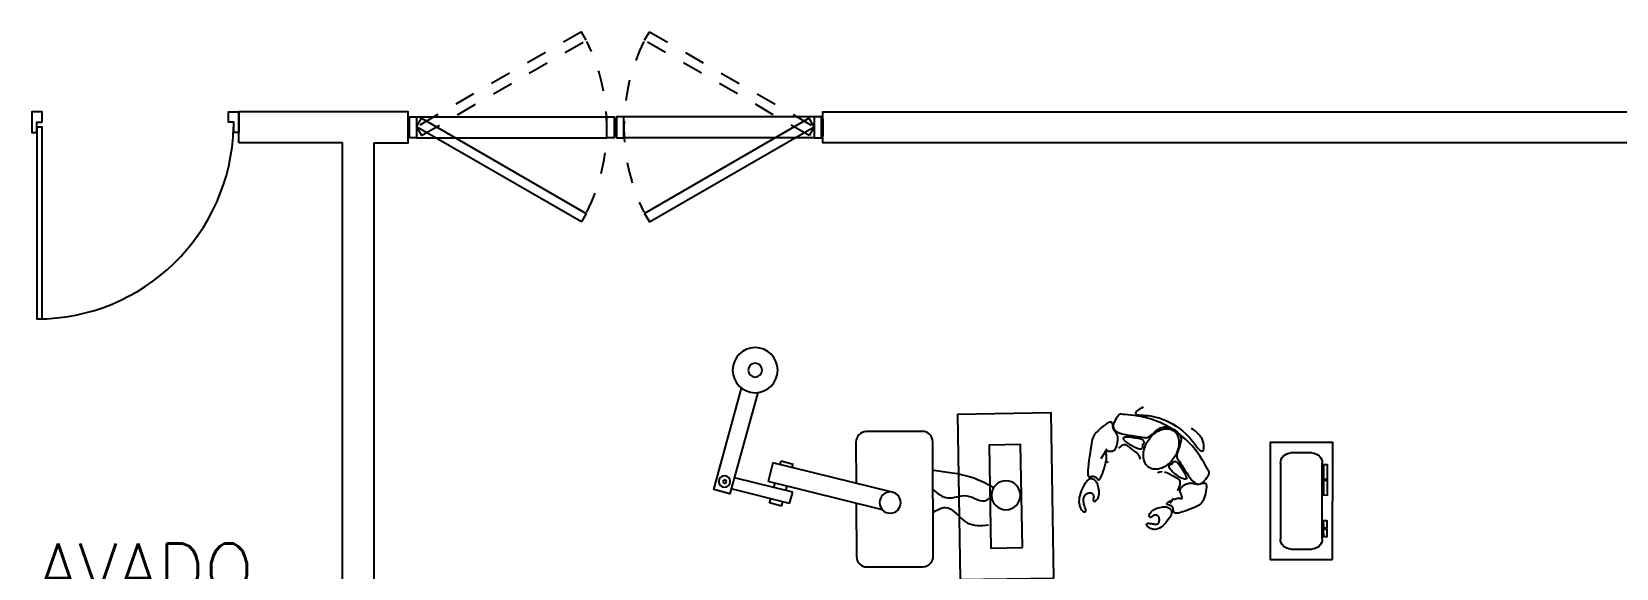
# Model space of a CAD drawing. Header units: metres. Extents: x -39 to 21688, y -24 to 9022.
# Drawn here: x 301.77 to 309.41, y 9.3 to 11.89 of the extents above; entities that cross this region are included whole.
import ezdxf

# ---------------------------------------------------------------- set-up
doc = ezdxf.new("R2010")
doc.units = ezdxf.units.M
doc.header["$MEASUREMENT"] = 0
doc.linetypes.add('HIDDEN2', pattern=[4.7625, 3.175, -1.5875])
doc.linetypes.add('HIDDEN4', pattern=[0.09375, 0.0625, -0.03125])
for name, color, linetype in [('AN-TEXTO', 3, 'Continuous'), ('AR-MOBILIRIO', 1, 'Continuous'), ('AR-MUROS', 6, 'Continuous'), ('AR-PUERTAS', 2, 'Continuous'), ('MOBILIARIO', 42, 'Continuous')]:
    doc.layers.add(name, color=color, linetype=linetype)
doc.styles.add('REGULAR-2.5', font='romans.shx', dxfattribs={"height": 2.5})

# ---------------------------------------------------------------- blocks, each defined once
blk = doc.blocks.new('A$C23125473')
at = {"layer": 'AR-MOBILIRIO'}
for p, q in [((2.8286, 0.5581), (2.8284, 0.9217)), ((2.8784, 0.9717), (2.9801, 0.9718)), ((3.0302, 0.9218), (3.0303, 0.5582)), ((2.1827, 0.8537), (2.1826, 0.8517)), ((2.1826, 0.8517), (2.1832, 0.8501)), ((2.1834, 0.8561), (2.1827, 0.8537)), ((2.1832, 0.8501), (2.1845, 0.8488)), ((2.1848, 0.8586), (2.1834, 0.8561)), ((2.1845, 0.8488), (2.1864, 0.848)), ((2.1868, 0.8613), (2.1848, 0.8586)), ((2.1864, 0.848), (2.1888, 0.8476)), ((2.1894, 0.8641), (2.1868, 0.8613)), ((2.1888, 0.8476), (2.1918, 0.8474)), ((2.1927, 0.8669), (2.1894, 0.8641)), ((2.1918, 0.8474), (2.1951, 0.8476)), ((2.1965, 0.8696), (2.1927, 0.8669)), ((2.1951, 0.8476), (2.1989, 0.8479)), ((2.2009, 0.8722), (2.1965, 0.8696)), ((2.1989, 0.8479), (2.2029, 0.8485)), ((2.2058, 0.8745), (2.2009, 0.8722)), ((2.2029, 0.8485), (2.2072, 0.8492)), ((2.2112, 0.8762), (2.2058, 0.8745)), ((2.2072, 0.8492), (2.2116, 0.8501)), ((2.2172, 0.8773), (2.2112, 0.8762)), ((2.2116, 0.8501), (2.2161, 0.8509)), ((2.2161, 0.8509), (2.2206, 0.8515)), ((2.2235, 0.8775), (2.2172, 0.8773)), ((2.2206, 0.8515), (2.2249, 0.8519)), ((2.2303, 0.8766), (2.2235, 0.8775)), ((2.2249, 0.8519), (2.229, 0.8519)), ((2.229, 0.8519), (2.2328, 0.8513)), ((2.2374, 0.8746), (2.2303, 0.8766)), ((2.2328, 0.8513), (2.2362, 0.8501)), ((2.2362, 0.8501), (2.2391, 0.8481)), ((2.2449, 0.8711), (2.2374, 0.8746)), ((2.2391, 0.8481), (2.2413, 0.8453)), ((2.2413, 0.8453), (2.243, 0.8417)), ((2.243, 0.8417), (2.244, 0.8376)), ((2.2527, 0.8661), (2.2449, 0.8711)), ((2.2605, 0.8598), (2.2527, 0.8661)), ((2.2683, 0.8526), (2.2605, 0.8598)), ((2.2757, 0.8447), (2.2683, 0.8526)), ((2.2827, 0.8364), (2.2757, 0.8447)), ((0.908, 0.7824), (0.3576, 0.6463)), ((0.4219, 0.7647), (0.364, 0.7486)), ((0.4219, 0.7647), (0.4277, 0.7435)), ((1.8586, 0.7587), (1.8606, 0.7658)), ((1.8606, 0.7658), (1.863, 0.7721)), ((1.863, 0.7721), (1.8659, 0.7776)), ((1.8659, 0.7776), (1.8689, 0.7822)), ((1.8689, 0.7822), (1.8722, 0.7858)), ((1.8722, 0.7858), (1.8754, 0.7886)), ((1.8754, 0.7886), (1.8786, 0.7905)), ((1.8786, 0.7905), (1.8815, 0.7917)), ((1.8815, 0.7917), (1.8843, 0.7922)), ((1.8848, 0.769), (1.8833, 0.7641)), ((1.8843, 0.7922), (1.8866, 0.7921)), ((1.8864, 0.7734), (1.8848, 0.769)), ((1.8878, 0.7774), (1.8864, 0.7734)), ((1.8866, 0.7921), (1.8884, 0.7914)), ((1.889, 0.7808), (1.8878, 0.7774)), ((1.8884, 0.7914), (1.8897, 0.7902)), ((1.8898, 0.7839), (1.889, 0.7808)), ((1.8897, 0.7902), (1.8903, 0.7885)), ((1.8903, 0.7864), (1.8898, 0.7839)), ((1.8903, 0.7885), (1.8903, 0.7864)), ((2.1959, 0.8146), (2.1958, 0.8119)), ((2.1958, 0.8119), (2.1961, 0.8087)), ((2.1966, 0.8166), (2.1959, 0.8146)), ((2.1961, 0.8087), (2.197, 0.805)), ((2.1976, 0.8179), (2.1966, 0.8166)), ((2.197, 0.805), (2.1986, 0.801)), ((2.199, 0.8187), (2.1976, 0.8179)), ((2.1986, 0.801), (2.201, 0.7968)), ((2.2006, 0.819), (2.199, 0.8187)), ((2.2023, 0.8188), (2.2006, 0.819)), ((2.201, 0.7968), (2.2041, 0.7926)), ((2.2041, 0.8184), (2.2023, 0.8188)), ((2.2059, 0.8176), (2.2041, 0.8184)), ((2.2041, 0.7926), (2.208, 0.7885)), ((2.2076, 0.8167), (2.2059, 0.8176)), ((2.2091, 0.8156), (2.2076, 0.8167)), ((2.208, 0.7885), (2.2129, 0.7846)), ((2.2106, 0.8145), (2.2091, 0.8156)), ((2.212, 0.8134), (2.2106, 0.8145)), ((2.2134, 0.8123), (2.212, 0.8134)), ((2.2129, 0.7846), (2.2187, 0.7811)), ((2.2149, 0.8112), (2.2134, 0.8123)), ((2.2165, 0.8102), (2.2149, 0.8112)), ((2.2184, 0.8094), (2.2165, 0.8102)), ((2.2205, 0.8087), (2.2184, 0.8094)), ((2.2187, 0.7811), (2.2252, 0.778)), ((2.223, 0.8083), (2.2205, 0.8087)), ((2.2257, 0.8082), (2.223, 0.8083)), ((2.2252, 0.778), (2.2323, 0.7752)), ((2.2285, 0.8084), (2.2257, 0.8082)), ((2.2314, 0.809), (2.2285, 0.8084)), ((2.2342, 0.8101), (2.2314, 0.809)), ((2.2323, 0.7752), (2.2396, 0.773)), ((2.2369, 0.8117), (2.2342, 0.8101)), ((2.2393, 0.8139), (2.2369, 0.8117)), ((2.2413, 0.8168), (2.2393, 0.8139)), ((2.2396, 0.773), (2.2471, 0.7711)), ((2.2429, 0.8203), (2.2413, 0.8168)), ((2.2439, 0.8244), (2.2429, 0.8203)), ((2.2445, 0.8288), (2.2439, 0.8244)), ((2.244, 0.8376), (2.2445, 0.8332)), ((2.2445, 0.8332), (2.2445, 0.8288)), ((2.2471, 0.7711), (2.2544, 0.7697)), ((2.2544, 0.7697), (2.2613, 0.7688)), ((2.2613, 0.7688), (2.2677, 0.7683)), ((2.2677, 0.7683), (2.2732, 0.7683)), ((2.2732, 0.7683), (2.2781, 0.7688)), ((2.2781, 0.7688), (2.2823, 0.7697)), ((2.2823, 0.7697), (2.286, 0.771)), ((2.2889, 0.8282), (2.2827, 0.8364)), ((2.286, 0.771), (2.2892, 0.7727)), ((2.2942, 0.8202), (2.2889, 0.8282)), ((2.2892, 0.7727), (2.2921, 0.7746)), ((2.2921, 0.7746), (2.2946, 0.7768)), ((2.2984, 0.8129), (2.2942, 0.8202)), ((2.2946, 0.7768), (2.2969, 0.7792)), ((2.2969, 0.7792), (2.2991, 0.7818)), ((2.3013, 0.8064), (2.2984, 0.8129)), ((2.2991, 0.7818), (2.301, 0.7847)), ((2.3024, 0.7647), (2.2996, 0.763)), ((2.301, 0.7847), (2.3025, 0.7879)), ((2.303, 0.8008), (2.3013, 0.8064)), ((2.3048, 0.7665), (2.3024, 0.7647)), ((2.3025, 0.7879), (2.3035, 0.7916)), ((2.3036, 0.7959), (2.303, 0.8008)), ((2.3035, 0.7916), (2.3036, 0.7959)), ((2.307, 0.7687), (2.3048, 0.7665)), ((2.3088, 0.7713), (2.307, 0.7687)), ((2.3102, 0.7741), (2.3088, 0.7713)), ((2.3111, 0.7774), (2.3102, 0.7741)), ((2.3115, 0.7811), (2.3111, 0.7774)), ((2.3118, 0.785), (2.3115, 0.7811)), ((2.3122, 0.7888), (2.3118, 0.785)), ((2.313, 0.7924), (2.3122, 0.7888)), ((2.3147, 0.7955), (2.313, 0.7924)), ((2.3175, 0.7978), (2.3147, 0.7955)), ((2.3218, 0.7992), (2.3175, 0.7978)), ((2.328, 0.7994), (2.3218, 0.7992)), ((2.3361, 0.7982), (2.328, 0.7994)), ((2.3459, 0.7959), (2.3361, 0.7982)), ((2.3569, 0.7926), (2.3459, 0.7959)), ((2.3687, 0.7886), (2.3569, 0.7926)), ((2.3808, 0.7842), (2.3687, 0.7886)), ((2.3927, 0.7796), (2.3808, 0.7842)), ((2.404, 0.775), (2.3927, 0.7796)), ((2.4142, 0.7707), (2.404, 0.775)), ((2.4229, 0.7669), (2.4142, 0.7707)), ((2.4303, 0.7633), (2.4229, 0.7669)), ((0.4606, 0.7516), (0.1793, 0.6821)), ((0.4757, 0.6978), (0.1941, 0.6281)), ((0.364, 0.7486), (0.3695, 0.7291)), ((0.9491, 0.6963), (0.38, 0.5556)), ((0.4427, 0.6896), (0.4485, 0.6688)), ((0.4606, 0.7516), (0.4757, 0.6978)), ((1.8566, 0.7422), (1.8572, 0.7508)), ((1.8568, 0.733), (1.8566, 0.7422)), ((1.858, 0.7231), (1.8568, 0.733)), ((1.8572, 0.7508), (1.8586, 0.7587)), ((1.8603, 0.7127), (1.858, 0.7231)), ((1.8635, 0.702), (1.8603, 0.7127)), ((1.8674, 0.6913), (1.8635, 0.702)), ((1.8719, 0.6809), (1.8674, 0.6913)), ((1.8787, 0.7413), (1.8784, 0.7354)), ((1.8784, 0.7354), (1.8787, 0.7296)), ((1.8794, 0.7473), (1.8787, 0.7413)), ((1.8787, 0.7296), (1.8797, 0.7242)), ((1.8804, 0.7532), (1.8794, 0.7473)), ((1.8797, 0.7242), (1.8814, 0.7192)), ((1.8818, 0.7588), (1.8804, 0.7532)), ((1.8814, 0.7192), (1.8839, 0.7147)), ((1.8833, 0.7641), (1.8818, 0.7588)), ((1.8839, 0.7147), (1.8871, 0.7108)), ((1.8871, 0.7108), (1.8909, 0.7075)), ((1.8909, 0.7075), (1.895, 0.7048)), ((1.895, 0.7048), (1.8993, 0.7027)), ((1.8993, 0.7027), (1.9036, 0.7013)), ((1.9036, 0.7013), (1.9078, 0.7006)), ((1.9078, 0.7006), (1.9117, 0.7006)), ((1.9117, 0.7006), (1.9151, 0.7013)), ((1.9151, 0.7013), (1.9181, 0.7026)), ((1.9181, 0.7026), (1.9206, 0.7043)), ((1.9206, 0.7043), (1.9228, 0.7065)), ((1.9228, 0.7065), (1.9245, 0.7088)), ((1.9245, 0.7088), (1.9258, 0.7114)), ((1.9252, 0.7333), (1.9253, 0.7352)), ((1.9254, 0.7314), (1.9252, 0.7333)), ((1.9253, 0.7352), (1.9256, 0.7371)), ((1.9257, 0.7296), (1.9254, 0.7314)), ((1.9256, 0.7371), (1.9261, 0.7387)), ((1.9261, 0.7278), (1.9257, 0.7296)), ((1.9258, 0.7114), (1.9268, 0.7139)), ((1.9261, 0.7387), (1.927, 0.74)), ((1.9266, 0.726), (1.9261, 0.7278)), ((1.9271, 0.7243), (1.9266, 0.726)), ((1.9268, 0.7139), (1.9274, 0.7163)), ((1.927, 0.74), (1.9283, 0.741)), ((1.9274, 0.7225), (1.9271, 0.7243)), ((1.9277, 0.7206), (1.9274, 0.7225)), ((1.9274, 0.7163), (1.9277, 0.7185)), ((1.9277, 0.7185), (1.9277, 0.7206)), ((1.9283, 0.741), (1.9299, 0.7414)), ((1.9299, 0.7414), (1.932, 0.7412)), ((1.932, 0.7412), (1.9345, 0.7403)), ((1.9345, 0.7403), (1.9373, 0.7386)), ((1.9373, 0.7386), (1.9403, 0.7363)), ((1.9403, 0.7363), (1.9434, 0.7332)), ((1.9434, 0.7332), (1.9462, 0.7294)), ((1.9462, 0.7294), (1.9488, 0.7248)), ((1.9488, 0.7248), (1.951, 0.7196)), ((1.951, 0.7196), (1.9526, 0.7136)), ((1.9533, 0.6921), (1.9524, 0.6844)), ((1.9526, 0.7136), (1.9535, 0.7068)), ((1.9537, 0.6996), (1.9533, 0.6921)), ((1.9535, 0.7068), (1.9537, 0.6996)), ((2.2804, 0.7556), (2.2797, 0.7542)), ((2.2797, 0.7542), (2.2802, 0.7525)), ((2.2802, 0.7525), (2.282, 0.7503)), ((2.282, 0.7568), (2.2804, 0.7556)), ((2.2843, 0.7578), (2.282, 0.7568)), ((2.282, 0.7503), (2.2853, 0.7476)), ((2.2871, 0.7586), (2.2843, 0.7578)), ((2.2853, 0.7476), (2.2898, 0.7446)), ((2.2903, 0.7595), (2.2871, 0.7586)), ((2.2898, 0.7446), (2.2954, 0.7414)), ((2.2935, 0.7605), (2.2903, 0.7595)), ((2.2966, 0.7617), (2.2935, 0.7605)), ((2.2954, 0.7414), (2.3016, 0.7381)), ((2.3, 0.747), (2.2962, 0.7528)), ((2.2996, 0.763), (2.2966, 0.7617)), ((2.3123, 0.7272), (2.3, 0.747)), ((2.3016, 0.7381), (2.3082, 0.735)), ((2.315, 0.7322), (2.3215, 0.7298)), ((2.3215, 0.7298), (2.3276, 0.7281)), ((2.3276, 0.7281), (2.333, 0.727)), ((2.3387, 0.6751), (2.3321, 0.6905)), ((2.333, 0.727), (2.3377, 0.7267)), ((2.3377, 0.7267), (2.3417, 0.7267)), ((2.3417, 0.7267), (2.3451, 0.7271)), ((2.3448, 0.693), (2.3447, 0.6899)), ((2.3447, 0.6899), (2.3449, 0.6869)), ((2.3454, 0.6961), (2.3448, 0.693)), ((2.3451, 0.7271), (2.3479, 0.7277)), ((2.3463, 0.6992), (2.3454, 0.6961)), ((2.3473, 0.7023), (2.3463, 0.6992)), ((2.3486, 0.7053), (2.3473, 0.7023)), ((2.3479, 0.7277), (2.3502, 0.7281)), ((2.3499, 0.7083), (2.3486, 0.7053)), ((2.3511, 0.7112), (2.3499, 0.7083)), ((2.3502, 0.7281), (2.352, 0.7285)), ((2.3523, 0.7141), (2.3511, 0.7112)), ((2.352, 0.7285), (2.3534, 0.7284)), ((2.3534, 0.7168), (2.3523, 0.7141)), ((2.3534, 0.7284), (2.3543, 0.7279)), ((2.3542, 0.7193), (2.3534, 0.7168)), ((2.3548, 0.7217), (2.3542, 0.7193)), ((2.3543, 0.7279), (2.3549, 0.7269)), ((2.3551, 0.7237), (2.3548, 0.7217)), ((2.3549, 0.7269), (2.3552, 0.7255)), ((2.3552, 0.7255), (2.3551, 0.7237)), ((2.4365, 0.7597), (2.4303, 0.7633)), ((2.4417, 0.7558), (2.4365, 0.7597)), ((2.4462, 0.7515), (2.4417, 0.7558)), ((2.4501, 0.7464), (2.4462, 0.7515)), ((2.4536, 0.7403), (2.4501, 0.7464)), ((2.4569, 0.7329), (2.4536, 0.7403)), ((2.4602, 0.7242), (2.4569, 0.7329)), ((2.4634, 0.7143), (2.4602, 0.7242)), ((2.4663, 0.7039), (2.4634, 0.7143)), ((2.4687, 0.6934), (2.4663, 0.7039)), ((2.4705, 0.6833), (2.4687, 0.6934)), ((0.38, 0.5556), (0.3576, 0.6463)), ((0.3844, 0.6752), (0.3902, 0.6543)), ((1.8768, 0.6709), (1.8719, 0.6809)), ((1.8819, 0.6617), (1.8768, 0.6709)), ((1.8871, 0.6536), (1.8819, 0.6617)), ((1.8921, 0.6468), (1.8871, 0.6536)), ((1.8969, 0.6416), (1.8921, 0.6468)), ((1.9013, 0.6377), (1.8969, 0.6416)), ((1.8988, 0.6047), (1.8994, 0.6134)), ((1.8994, 0.6134), (1.9008, 0.6191)), ((1.9008, 0.6191), (1.903, 0.6225)), ((1.9055, 0.6351), (1.9013, 0.6377)), ((1.903, 0.6225), (1.9057, 0.6239)), ((1.9095, 0.6336), (1.9055, 0.6351)), ((1.9057, 0.6239), (1.9089, 0.624)), ((1.9089, 0.624), (1.9123, 0.6231)), ((1.9133, 0.6329), (1.9095, 0.6336)), ((1.9123, 0.6231), (1.9159, 0.6219)), ((1.9169, 0.633), (1.9133, 0.6329)), ((1.9159, 0.6219), (1.9194, 0.6209)), ((1.9203, 0.6335), (1.9169, 0.633)), ((1.9194, 0.6209), (1.9228, 0.6204)), ((1.9235, 0.6345), (1.9203, 0.6335)), ((1.9228, 0.6204), (1.926, 0.6204)), ((1.9267, 0.6356), (1.9235, 0.6345)), ((1.926, 0.6204), (1.929, 0.6211)), ((1.9297, 0.6371), (1.9267, 0.6356)), ((1.929, 0.6211), (1.9319, 0.6221)), ((1.9326, 0.6389), (1.9297, 0.6371)), ((1.9319, 0.6221), (1.9346, 0.6237)), ((1.9354, 0.6412), (1.9326, 0.6389)), ((1.9346, 0.6237), (1.9372, 0.6255)), ((1.9381, 0.644), (1.9354, 0.6412)), ((1.9372, 0.6255), (1.9397, 0.6277)), ((1.9406, 0.6475), (1.9381, 0.644)), ((1.9397, 0.6277), (1.942, 0.6301)), ((1.943, 0.6518), (1.9406, 0.6475)), ((1.942, 0.6301), (1.9442, 0.6326)), ((1.9453, 0.6569), (1.943, 0.6518)), ((1.9442, 0.6326), (1.9464, 0.635)), ((1.9475, 0.6629), (1.9453, 0.6569)), ((1.9464, 0.635), (1.9486, 0.6369)), ((1.9494, 0.6696), (1.9475, 0.6629)), ((1.9486, 0.6369), (1.9509, 0.6379)), ((1.9511, 0.6768), (1.9494, 0.6696)), ((1.9509, 0.6379), (1.9533, 0.6378)), ((1.9524, 0.6844), (1.9511, 0.6768)), ((1.9533, 0.6378), (1.956, 0.6361)), ((1.956, 0.6361), (1.9589, 0.6326)), ((1.9589, 0.6326), (1.9623, 0.6269)), ((1.9623, 0.6269), (1.966, 0.6188)), ((1.966, 0.6188), (1.97, 0.6087)), ((2.2906, 0.6078), (2.3009, 0.6132)), ((2.3009, 0.6132), (2.3106, 0.6185)), ((2.3106, 0.6185), (2.3196, 0.6233)), ((2.3196, 0.6233), (2.3275, 0.6278)), ((2.3265, 0.614), (2.3214, 0.61)), ((2.3316, 0.6177), (2.3265, 0.614)), ((2.3275, 0.6278), (2.3342, 0.6325)), ((2.3368, 0.6212), (2.3316, 0.6177)), ((2.3342, 0.6325), (2.3393, 0.6379)), ((2.3419, 0.6244), (2.3368, 0.6212)), ((2.3425, 0.6625), (2.3387, 0.6751)), ((2.3393, 0.6379), (2.3425, 0.6443)), ((2.3469, 0.6273), (2.3419, 0.6244)), ((2.3437, 0.6524), (2.3425, 0.6625)), ((2.3425, 0.6443), (2.3437, 0.6524)), ((2.3449, 0.6869), (2.3457, 0.6839)), ((2.3457, 0.6839), (2.3468, 0.681)), ((2.3468, 0.681), (2.3485, 0.6781)), ((2.3518, 0.6298), (2.3469, 0.6273)), ((2.3485, 0.6781), (2.3506, 0.6752)), ((2.3506, 0.6752), (2.3532, 0.6724)), ((2.3564, 0.632), (2.3518, 0.6298)), ((2.3532, 0.6724), (2.3562, 0.6696)), ((2.3562, 0.6696), (2.3597, 0.6669)), ((2.3609, 0.6337), (2.3564, 0.632)), ((2.3597, 0.6669), (2.3636, 0.6642)), ((2.365, 0.6349), (2.3609, 0.6337)), ((2.3636, 0.6642), (2.3679, 0.6616)), ((2.3649, 0.6044), (2.3689, 0.6119)), ((2.3685, 0.6355), (2.365, 0.6349)), ((2.3679, 0.6616), (2.3725, 0.6593)), ((2.3715, 0.6353), (2.3685, 0.6355)), ((2.3689, 0.6119), (2.3722, 0.6187)), ((2.3737, 0.6342), (2.3715, 0.6353)), ((2.3722, 0.6187), (2.3743, 0.6244)), ((2.3725, 0.6593), (2.3773, 0.6572)), ((2.375, 0.6321), (2.3737, 0.6342)), ((2.3743, 0.6244), (2.3752, 0.6289)), ((2.3752, 0.6289), (2.375, 0.6321)), ((2.3764, 0.6045), (2.3856, 0.6181)), ((2.3773, 0.6572), (2.3823, 0.6554)), ((2.3823, 0.6554), (2.3873, 0.6541)), ((2.3856, 0.6181), (2.3951, 0.6309)), ((2.3873, 0.6541), (2.3923, 0.6533)), ((2.3923, 0.6533), (2.3972, 0.6531)), ((2.3951, 0.6309), (2.4047, 0.642)), ((2.3972, 0.6531), (2.402, 0.6534)), ((2.402, 0.6534), (2.4066, 0.6542)), ((2.4047, 0.642), (2.4142, 0.6508)), ((2.4066, 0.6542), (2.4112, 0.6554)), ((2.4112, 0.6554), (2.4158, 0.6566)), ((2.4142, 0.6508), (2.4236, 0.6565)), ((2.4158, 0.6566), (2.4204, 0.6577)), ((2.4204, 0.6577), (2.4251, 0.6585)), ((2.4236, 0.6565), (2.4325, 0.6586)), ((2.4251, 0.6585), (2.43, 0.6589)), ((2.43, 0.6589), (2.4352, 0.6586)), ((2.4325, 0.6586), (2.441, 0.6575)), ((2.4352, 0.6586), (2.4406, 0.6576)), ((2.4406, 0.6576), (2.4461, 0.6562)), ((2.441, 0.6575), (2.4489, 0.6539)), ((2.4461, 0.6562), (2.4516, 0.6547)), ((2.4489, 0.6539), (2.4562, 0.6484)), ((2.4516, 0.6547), (2.4567, 0.6535)), ((2.4562, 0.6484), (2.4628, 0.6416)), ((2.4567, 0.6535), (2.4614, 0.653)), ((2.4614, 0.653), (2.4654, 0.6537)), ((2.4628, 0.6416), (2.4687, 0.6344)), ((2.4654, 0.6537), (2.4686, 0.6559)), ((2.4686, 0.6559), (2.4707, 0.6599)), ((2.4687, 0.6344), (2.4738, 0.6272)), ((2.4716, 0.674), (2.4705, 0.6833)), ((2.4707, 0.6599), (2.4717, 0.6661)), ((2.4717, 0.6661), (2.4716, 0.674)), ((2.4738, 0.6272), (2.478, 0.6208)), ((2.478, 0.6208), (2.4812, 0.6157)), ((2.4812, 0.6157), (2.4835, 0.6116)), ((2.4835, 0.6116), (2.4848, 0.6079)), ((0.4152, 0.5643), (0.4199, 0.5473)), ((0.4777, 0.5633), (0.4199, 0.5473)), ((0.4735, 0.5787), (0.4777, 0.5633)), ((1.8992, 0.5928), (1.8988, 0.6047)), ((1.9004, 0.5782), (1.8992, 0.5928)), ((1.9022, 0.5616), (1.9004, 0.5782)), ((1.9046, 0.5439), (1.9022, 0.5616)), ((1.9072, 0.5257), (1.9046, 0.5439)), ((1.9915, 0.4903), (1.9615, 0.5364)), ((1.97, 0.6087), (1.974, 0.5972)), ((1.974, 0.5972), (1.978, 0.5848)), ((1.978, 0.5848), (1.9816, 0.5721)), ((1.9816, 0.5721), (1.9848, 0.5597)), ((1.9848, 0.5597), (1.9874, 0.548)), ((1.9874, 0.548), (1.9891, 0.5377)), ((1.9891, 0.5377), (1.9899, 0.5292)), ((1.9967, 0.5495), (1.993, 0.5554)), ((2.1539, 0.5388), (2.1503, 0.5281)), ((2.2351, 0.6033), (2.2463, 0.5989)), ((2.2463, 0.5989), (2.2575, 0.5979)), ((2.2688, 0.5995), (2.2798, 0.603)), ((2.2798, 0.603), (2.2906, 0.6078)), ((2.2915, 0.5762), (2.291, 0.5729)), ((2.291, 0.5729), (2.2915, 0.5701)), ((2.293, 0.5799), (2.2915, 0.5762)), ((2.2915, 0.5701), (2.293, 0.5677)), ((2.2954, 0.5839), (2.293, 0.5799)), ((2.293, 0.5677), (2.2952, 0.5657)), ((2.2952, 0.5657), (2.2977, 0.564)), ((2.2986, 0.5881), (2.2954, 0.5839)), ((2.2977, 0.564), (2.3005, 0.5626)), ((2.3024, 0.5925), (2.2986, 0.5881)), ((2.3005, 0.5626), (2.3033, 0.5613)), ((2.3067, 0.597), (2.3024, 0.5925)), ((2.3033, 0.5613), (2.3057, 0.5602)), ((2.3057, 0.5602), (2.3077, 0.5592)), ((2.3114, 0.6015), (2.3067, 0.597)), ((2.3077, 0.5592), (2.309, 0.5582)), ((2.309, 0.5582), (2.3096, 0.5573)), ((2.3094, 0.5538), (2.3093, 0.553)), ((2.3093, 0.553), (2.3096, 0.5522)), ((2.3096, 0.5546), (2.3094, 0.5538)), ((2.3096, 0.5573), (2.3099, 0.5563)), ((2.3098, 0.5554), (2.3096, 0.5546)), ((2.3096, 0.5522), (2.3103, 0.5515)), ((2.3099, 0.5563), (2.3098, 0.5554)), ((2.3103, 0.5515), (2.3114, 0.5509)), ((2.3163, 0.6058), (2.3114, 0.6015)), ((2.3114, 0.5509), (2.3128, 0.5504)), ((2.3128, 0.5504), (2.3144, 0.5499)), ((2.3144, 0.5499), (2.3162, 0.5495)), ((2.3162, 0.5495), (2.3181, 0.5493)), ((2.3214, 0.61), (2.3163, 0.6058)), ((2.3181, 0.5493), (2.32, 0.5492)), ((2.32, 0.5492), (2.3219, 0.5493)), ((2.3219, 0.5493), (2.3237, 0.5496)), ((2.3237, 0.5496), (2.3255, 0.5502)), ((2.3255, 0.5502), (2.3273, 0.5512)), ((2.3273, 0.5512), (2.3294, 0.5528)), ((2.3294, 0.5528), (2.3317, 0.5551)), ((2.3308, 0.5328), (2.3332, 0.5375)), ((2.3317, 0.5551), (2.3344, 0.5582)), ((2.3332, 0.5375), (2.3365, 0.5428)), ((2.3344, 0.5582), (2.3376, 0.5623)), ((2.3365, 0.5428), (2.3408, 0.5491)), ((2.3376, 0.5623), (2.3413, 0.5674)), ((2.3408, 0.5491), (2.3461, 0.5569)), ((2.3413, 0.5674), (2.3457, 0.5737)), ((2.3457, 0.5737), (2.3505, 0.5808)), ((2.3461, 0.5569), (2.3524, 0.5664)), ((2.3505, 0.5808), (2.3554, 0.5886)), ((2.3524, 0.5664), (2.3596, 0.5779)), ((2.3554, 0.5886), (2.3603, 0.5965)), ((2.3596, 0.5779), (2.3677, 0.5909)), ((2.3603, 0.5965), (2.3649, 0.6044)), ((2.3677, 0.5909), (2.3764, 0.6045)), ((2.4513, 0.5415), (2.4412, 0.5258)), ((2.4601, 0.556), (2.4513, 0.5415)), ((2.4675, 0.5689), (2.4601, 0.556)), ((2.4736, 0.5797), (2.4675, 0.5689)), ((2.4783, 0.5882), (2.4736, 0.5797)), ((2.4817, 0.5948), (2.4783, 0.5882)), ((2.4839, 0.6), (2.4817, 0.5948)), ((2.4849, 0.6042), (2.4839, 0.6)), ((2.4848, 0.6079), (2.4849, 0.6042)), ((1.91, 0.5078), (1.9072, 0.5257)), ((1.9127, 0.4909), (1.91, 0.5078)), ((1.9151, 0.4759), (1.9127, 0.4909)), ((1.9172, 0.4631), (1.9151, 0.4759)), ((1.9191, 0.4525), (1.9172, 0.4631)), ((1.9851, 0.506), (1.9846, 0.5047)), ((1.9846, 0.5047), (1.9847, 0.5036)), ((1.9847, 0.5036), (1.9854, 0.5027)), ((1.9861, 0.5077), (1.9851, 0.506)), ((1.9854, 0.5027), (1.9866, 0.5019)), ((1.9872, 0.5099), (1.9861, 0.5077)), ((1.9866, 0.5019), (1.9882, 0.5012)), ((1.9884, 0.513), (1.9872, 0.5099)), ((1.9882, 0.5012), (1.9902, 0.5007)), ((1.9893, 0.5171), (1.9884, 0.513)), ((1.9899, 0.5224), (1.9893, 0.5171)), ((1.9899, 0.5292), (1.9899, 0.5224)), ((1.9902, 0.5007), (1.9926, 0.5003)), ((1.9926, 0.5003), (1.9953, 0.5)), ((1.9953, 0.5), (1.9982, 0.4999)), ((1.9982, 0.4999), (2.0013, 0.4998)), ((2.0013, 0.4998), (2.0044, 0.4998)), ((2.0044, 0.4998), (2.0077, 0.4998)), ((2.0077, 0.4998), (2.011, 0.4997)), ((2.011, 0.4997), (2.0143, 0.4994)), ((2.0143, 0.4994), (2.0174, 0.4989)), ((2.0174, 0.4989), (2.0205, 0.4982)), ((2.0205, 0.4982), (2.0234, 0.4971)), ((2.0234, 0.4971), (2.026, 0.4956)), ((2.026, 0.4956), (2.0285, 0.4937)), ((2.0285, 0.4937), (2.0307, 0.4914)), ((2.0307, 0.4914), (2.0328, 0.4886)), ((2.0328, 0.4886), (2.0347, 0.4853)), ((2.0347, 0.4853), (2.0365, 0.4814)), ((2.0365, 0.4814), (2.0381, 0.4771)), ((2.0381, 0.4771), (2.0396, 0.4722)), ((2.0396, 0.4722), (2.041, 0.4667)), ((2.041, 0.4667), (2.0422, 0.4608)), ((2.0422, 0.4608), (2.0432, 0.4546)), ((2.0568, 0.4764), (2.0468, 0.485)), ((2.0656, 0.4713), (2.0568, 0.4764)), ((2.0734, 0.4691), (2.0656, 0.4713)), ((2.0807, 0.4695), (2.0734, 0.4691)), ((2.0876, 0.472), (2.0807, 0.4695)), ((2.0873, 0.4582), (2.0919, 0.4616)), ((2.0946, 0.4762), (2.0876, 0.472)), ((2.0919, 0.4616), (2.0969, 0.465)), ((2.1019, 0.4816), (2.0946, 0.4762)), ((2.0969, 0.465), (2.1022, 0.4683)), ((2.1099, 0.4879), (2.1019, 0.4816)), ((2.1022, 0.4683), (2.1077, 0.4715)), ((2.1077, 0.4715), (2.1134, 0.4746)), ((2.1187, 0.4946), (2.1099, 0.4879)), ((2.1134, 0.4746), (2.1193, 0.4775)), ((2.1278, 0.5018), (2.1187, 0.4946)), ((2.1193, 0.4775), (2.1252, 0.4803)), ((2.1252, 0.4803), (2.1312, 0.4827)), ((2.1366, 0.5097), (2.1278, 0.5018)), ((2.1312, 0.4827), (2.137, 0.4849)), ((2.1443, 0.5184), (2.1366, 0.5097)), ((2.137, 0.4849), (2.1426, 0.4866)), ((2.1426, 0.4866), (2.1478, 0.4877)), ((2.1503, 0.5281), (2.1443, 0.5184)), ((2.1478, 0.4877), (2.1524, 0.4883)), ((2.1524, 0.4883), (2.1564, 0.4882)), ((2.1564, 0.4882), (2.1596, 0.4874)), ((2.1596, 0.4874), (2.1619, 0.4857)), ((2.1619, 0.4857), (2.1635, 0.4834)), ((2.1635, 0.4834), (2.1645, 0.4806)), ((2.1645, 0.4806), (2.165, 0.4776)), ((2.165, 0.4776), (2.1652, 0.4744)), ((2.1652, 0.4744), (2.1652, 0.4714)), ((2.1652, 0.4714), (2.1652, 0.4687)), ((2.1652, 0.4687), (2.1654, 0.4665)), ((2.1654, 0.4665), (2.1658, 0.465)), ((2.1658, 0.465), (2.1664, 0.464)), ((2.1664, 0.464), (2.1671, 0.4634)), ((2.1671, 0.4634), (2.168, 0.4631)), ((2.168, 0.4631), (2.1688, 0.4629)), ((2.1688, 0.4629), (2.1697, 0.4628)), ((2.1697, 0.4628), (2.1704, 0.4625)), ((2.1704, 0.4625), (2.171, 0.462)), ((2.171, 0.462), (2.1713, 0.461)), ((2.1713, 0.461), (2.1715, 0.4598)), ((2.1715, 0.4598), (2.1714, 0.4583)), ((2.3287, 0.5236), (2.3293, 0.5283)), ((2.329, 0.5184), (2.3287, 0.5236)), ((2.3302, 0.5123), (2.329, 0.5184)), ((2.3293, 0.5283), (2.3308, 0.5328)), ((2.3321, 0.5054), (2.3302, 0.5123)), ((2.3344, 0.498), (2.3321, 0.5054)), ((2.3371, 0.4901), (2.3344, 0.498)), ((2.3398, 0.4821), (2.3371, 0.4901)), ((2.3425, 0.4741), (2.3398, 0.4821)), ((2.345, 0.4663), (2.3425, 0.4741)), ((2.347, 0.459), (2.345, 0.4663)), ((2.3483, 0.4522), (2.347, 0.459)), ((2.4025, 0.4746), (2.3868, 0.4576)), ((2.4168, 0.4919), (2.4025, 0.4746)), ((2.4071, 0.4547), (2.4169, 0.4673)), ((2.4296, 0.5091), (2.4168, 0.4919)), ((2.4169, 0.4673), (2.4257, 0.4784)), ((2.4257, 0.4784), (2.4334, 0.4878)), ((2.4412, 0.5258), (2.4296, 0.5091)), ((2.4334, 0.4878), (2.4401, 0.4947)), ((2.4401, 0.4947), (2.4458, 0.4987)), ((2.4458, 0.4987), (2.4506, 0.4995)), ((2.4506, 0.4995), (2.4544, 0.4973)), ((2.4544, 0.4973), (2.4572, 0.4927)), ((2.4573, 0.4593), (2.4544, 0.4496)), ((2.4572, 0.4927), (2.4589, 0.4861)), ((2.459, 0.4689), (2.4573, 0.4593)), ((2.4589, 0.4861), (2.4595, 0.478)), ((2.4595, 0.478), (2.459, 0.4689)), ((2.9803, 0.5082), (2.8786, 0.5081)), ((1.921, 0.4436), (1.9191, 0.4525)), ((1.9232, 0.436), (1.921, 0.4436)), ((1.926, 0.4292), (1.9232, 0.436)), ((1.9295, 0.4229), (1.926, 0.4292)), ((1.934, 0.4166), (1.9295, 0.4229)), ((1.9399, 0.4099), (1.934, 0.4166)), ((1.9471, 0.4026), (1.9399, 0.4099)), ((1.9554, 0.3947), (1.9471, 0.4026)), ((1.9644, 0.3869), (1.9554, 0.3947)), ((1.9737, 0.3793), (1.9644, 0.3869)), ((2.0216, 0.3848), (2.0207, 0.3792)), ((2.0216, 0.3844), (2.024, 0.3926)), ((2.0229, 0.3901), (2.0216, 0.3848)), ((2.0217, 0.3757), (2.0216, 0.3844)), ((2.0247, 0.395), (2.0229, 0.3901)), ((2.024, 0.3926), (2.0295, 0.3999)), ((2.027, 0.3993), (2.0247, 0.395)), ((2.0297, 0.4034), (2.027, 0.3993)), ((2.0295, 0.3999), (2.0385, 0.4061)), ((2.0325, 0.4073), (2.0297, 0.4034)), ((2.0353, 0.4112), (2.0325, 0.4073)), ((2.0379, 0.4153), (2.0353, 0.4112)), ((2.0402, 0.4197), (2.0379, 0.4153)), ((2.0385, 0.4061), (2.0504, 0.4113)), ((2.0421, 0.4245), (2.0402, 0.4197)), ((2.0433, 0.4299), (2.0421, 0.4245)), ((2.0432, 0.4546), (2.0438, 0.4482)), ((2.044, 0.4358), (2.0433, 0.4299)), ((2.0438, 0.4482), (2.0441, 0.4419)), ((2.0441, 0.4419), (2.044, 0.4358)), ((2.0504, 0.4113), (2.0645, 0.4156)), ((2.0645, 0.4156), (2.08, 0.4191)), ((2.07, 0.439), (2.071, 0.4417)), ((2.0701, 0.4365), (2.07, 0.439)), ((2.0715, 0.4345), (2.0701, 0.4365)), ((2.071, 0.4417), (2.073, 0.4448)), ((2.0743, 0.433), (2.0715, 0.4345)), ((2.073, 0.4448), (2.0757, 0.448)), ((2.0788, 0.432), (2.0743, 0.433)), ((2.0757, 0.448), (2.0791, 0.4514)), ((2.0849, 0.4317), (2.0788, 0.432)), ((2.0791, 0.4514), (2.083, 0.4548)), ((2.08, 0.4191), (2.0961, 0.4221)), ((2.083, 0.4548), (2.0873, 0.4582)), ((2.0924, 0.4319), (2.0849, 0.4317)), ((2.1009, 0.4325), (2.0924, 0.4319)), ((2.0961, 0.4221), (2.1121, 0.4245)), ((2.1099, 0.4335), (2.1009, 0.4325)), ((2.1192, 0.4348), (2.1099, 0.4335)), ((2.1121, 0.4245), (2.1273, 0.4266)), ((2.1283, 0.4362), (2.1192, 0.4348)), ((2.1273, 0.4266), (2.1407, 0.4286)), ((2.1368, 0.4377), (2.1283, 0.4362)), ((2.1443, 0.4391), (2.1368, 0.4377)), ((2.1407, 0.4286), (2.152, 0.4305)), ((2.1505, 0.4405), (2.1443, 0.4391)), ((2.1555, 0.4417), (2.1505, 0.4405)), ((2.152, 0.4305), (2.1612, 0.4322)), ((2.1594, 0.4429), (2.1555, 0.4417)), ((2.1624, 0.4441), (2.1594, 0.4429)), ((2.1612, 0.4322), (2.1687, 0.4335)), ((2.1647, 0.4453), (2.1624, 0.4441)), ((2.1664, 0.4466), (2.1647, 0.4453)), ((2.1677, 0.448), (2.1664, 0.4466)), ((2.1687, 0.4495), (2.1677, 0.448)), ((2.1695, 0.4512), (2.1687, 0.4495)), ((2.1687, 0.4335), (2.1749, 0.4344)), ((2.1702, 0.453), (2.1695, 0.4512)), ((2.1708, 0.4548), (2.1702, 0.453)), ((2.1712, 0.4566), (2.1708, 0.4548)), ((2.1714, 0.4583), (2.1712, 0.4566)), ((2.1749, 0.4344), (2.1802, 0.4347)), ((2.1802, 0.4347), (2.1849, 0.4343)), ((2.1849, 0.4343), (2.1894, 0.4329)), ((2.1894, 0.4329), (2.194, 0.4305)), ((2.194, 0.4305), (2.1992, 0.427)), ((2.1992, 0.427), (2.2047, 0.4225)), ((2.2047, 0.4225), (2.2107, 0.4174)), ((2.2107, 0.4174), (2.2169, 0.4119)), ((2.2169, 0.4119), (2.2233, 0.4062)), ((2.2233, 0.4062), (2.2299, 0.4007)), ((2.2299, 0.4007), (2.2364, 0.3957)), ((2.2364, 0.3957), (2.243, 0.3913)), ((2.243, 0.3913), (2.2494, 0.3877)), ((2.2494, 0.3877), (2.2557, 0.3851)), ((2.2557, 0.3851), (2.262, 0.3834)), ((2.262, 0.3834), (2.2682, 0.3824)), ((2.2682, 0.3824), (2.2744, 0.3822)), ((2.2913, 0.3839), (2.27, 0.3723)), ((2.2744, 0.3822), (2.2807, 0.3827)), ((2.2807, 0.3827), (2.287, 0.3839)), ((2.287, 0.3839), (2.2933, 0.3858)), ((2.3122, 0.3967), (2.2913, 0.3839)), ((2.2933, 0.3858), (2.2998, 0.3882)), ((2.2998, 0.3882), (2.3062, 0.3911)), ((2.3062, 0.3911), (2.3126, 0.3944)), ((2.3323, 0.4106), (2.3122, 0.3967)), ((2.3126, 0.3944), (2.3187, 0.3982)), ((2.3187, 0.3982), (2.3245, 0.4022)), ((2.3245, 0.4022), (2.3299, 0.4065)), ((2.3249, 0.3786), (2.341, 0.3897)), ((2.3299, 0.4065), (2.3347, 0.4109)), ((2.3516, 0.4254), (2.3323, 0.4106)), ((2.3347, 0.4109), (2.3389, 0.4155)), ((2.3389, 0.4155), (2.3424, 0.42)), ((2.341, 0.3897), (2.3564, 0.4016)), ((2.3424, 0.42), (2.3452, 0.4247)), ((2.3452, 0.4247), (2.3472, 0.4296)), ((2.3472, 0.4296), (2.3485, 0.4347)), ((2.3491, 0.4459), (2.3483, 0.4522)), ((2.3485, 0.4347), (2.3491, 0.4401)), ((2.3491, 0.4401), (2.3491, 0.4459)), ((2.3698, 0.4411), (2.3516, 0.4254)), ((2.3564, 0.4016), (2.3708, 0.4143)), ((2.3868, 0.4576), (2.3698, 0.4411)), ((2.3708, 0.4143), (2.3841, 0.4278)), ((2.3841, 0.4278), (2.3962, 0.4414)), ((2.3962, 0.4414), (2.4071, 0.4547)), ((2.4082, 0.3952), (2.4, 0.3896)), ((2.4164, 0.4014), (2.4082, 0.3952)), ((2.4243, 0.4081), (2.4164, 0.4014)), ((2.4318, 0.4154), (2.4243, 0.4081)), ((2.4388, 0.4232), (2.4318, 0.4154)), ((2.445, 0.4315), (2.4388, 0.4232)), ((2.4502, 0.4403), (2.445, 0.4315)), ((2.4544, 0.4496), (2.4502, 0.4403)), ((1.983, 0.3725), (1.9737, 0.3793)), ((1.9917, 0.3668), (1.983, 0.3725)), ((1.9995, 0.3625), (1.9917, 0.3668)), ((2.0061, 0.3601), (1.9995, 0.3625)), ((2.0111, 0.3598), (2.0061, 0.3601)), ((2.0146, 0.3613), (2.0111, 0.3598)), ((2.0171, 0.3644), (2.0146, 0.3613)), ((2.0187, 0.3686), (2.0171, 0.3644)), ((2.0198, 0.3737), (2.0187, 0.3686)), ((2.0207, 0.3792), (2.0198, 0.3737)), ((2.0238, 0.3668), (2.0217, 0.3757)), ((2.0272, 0.358), (2.0238, 0.3668)), ((2.0315, 0.3497), (2.0272, 0.358)), ((2.036, 0.3422), (2.0315, 0.3497)), ((2.0401, 0.3357), (2.036, 0.3422)), ((2.0435, 0.3307), (2.0401, 0.3357)), ((2.0464, 0.3269), (2.0435, 0.3307)), ((2.0492, 0.3243), (2.0464, 0.3269)), ((2.0525, 0.3226), (2.0492, 0.3243)), ((2.0568, 0.3219), (2.0525, 0.3226)), ((2.0624, 0.3218), (2.0568, 0.3219)), ((2.0698, 0.3222), (2.0624, 0.3218)), ((2.0795, 0.3231), (2.0698, 0.3222)), ((2.0919, 0.3243), (2.0795, 0.3231)), ((2.1066, 0.3259), (2.0919, 0.3243)), ((2.1234, 0.328), (2.1066, 0.3259)), ((2.142, 0.3309), (2.1234, 0.328)), ((2.1291, 0.3155), (2.1294, 0.3182)), ((2.1304, 0.3124), (2.1291, 0.3155)), ((2.1294, 0.3182), (2.131, 0.3204)), ((2.1331, 0.3088), (2.1304, 0.3124)), ((2.131, 0.3204), (2.134, 0.3222)), ((2.1374, 0.3047), (2.1331, 0.3088)), ((2.134, 0.3222), (2.1383, 0.3237)), ((2.1383, 0.3237), (2.1438, 0.3248)), ((2.1619, 0.3347), (2.142, 0.3309)), ((2.1438, 0.3248), (2.1506, 0.3256)), ((2.1506, 0.3256), (2.1585, 0.3262)), ((2.1585, 0.3262), (2.1676, 0.3267)), ((2.1828, 0.3396), (2.1619, 0.3347)), ((2.1676, 0.3267), (2.1777, 0.3274)), ((2.1777, 0.3274), (2.1888, 0.3283)), ((2.2044, 0.3456), (2.1828, 0.3396)), ((2.1888, 0.3283), (2.201, 0.3298)), ((2.201, 0.3298), (2.2141, 0.332)), ((2.2263, 0.353), (2.2044, 0.3456)), ((2.2141, 0.332), (2.2281, 0.3351)), ((2.2482, 0.3619), (2.2263, 0.353)), ((2.2281, 0.3351), (2.243, 0.3393)), ((2.243, 0.3393), (2.2587, 0.3448)), ((2.27, 0.3723), (2.2482, 0.3619)), ((2.2587, 0.3448), (2.275, 0.3516)), ((2.275, 0.3516), (2.2917, 0.3595)), ((2.2917, 0.3595), (2.3084, 0.3686)), ((2.3084, 0.3686), (2.3249, 0.3786)), ((2.1431, 0.3004), (2.1374, 0.3047)), ((2.1501, 0.296), (2.1431, 0.3004)), ((2.1581, 0.2919), (2.1501, 0.296)), ((2.167, 0.2882), (2.1581, 0.2919))]:
    blk.add_line(p, q, dxfattribs=at)
for points in [[(1.7359, 1.1116), (1.7225, 0.3156), (1.2704, 0.3232), (1.2838, 1.1192)], [(3.0801, 1.0218), (3.0804, 0.4582), (2.7786, 0.4581), (2.7784, 1.0217)], [(1.5834, 0.9641), (1.575, 0.4681), (1.4229, 0.4706), (1.4313, 0.9667)], [(3.0345, 0.8779), (3.0355, 0.9116), (3.0543, 0.911), (3.0533, 0.8774)], [(3.0348, 0.8364), (3.0358, 0.87), (3.0546, 0.8695), (3.0536, 0.8358)], [(3.0365, 0.641), (3.0362, 0.711), (3.055, 0.7111), (3.0554, 0.6411)], [(3.0362, 0.565), (3.0358, 0.6351), (3.0547, 0.6352), (3.055, 0.5651)]]:
    blk.add_lwpolyline(points, close=True, dxfattribs=at)
blk.add_lwpolyline([(0.7821, 0.7513), (0.7833, 1.0081, -0.414214), (0.8335, 1.0579), (1.104, 1.0567, -0.414214), (1.1538, 1.0065), (1.1514, 0.4542, -0.414214), (1.1012, 0.4044), (0.8306, 0.4056, -0.414214), (0.7808, 0.4558), (0.7817, 0.6549)], format="xyb", dxfattribs=at)
blk.add_lwpolyline([(0.3066, 0.2172), (0.1729, 0.7054), (0.0951, 0.6841), (0.2288, 0.1959)], dxfattribs=at)
for centre, radius in [((0.9457, 0.7475), 0.0513), ((1.5045, 0.7125), 0.0698), ((0.1465, 0.646), 0.0277), ((0.1472, 0.6467), 0.00829), ((0.2944, 0.1089), 0.1089), ((0.2944, 0.1089), 0.0332)]:
    blk.add_circle(centre, radius, dxfattribs=at)
for centre, radius, start, end in [((2.8784, 0.9217), 0.05, 90.02367, 180.02367), ((2.9802, 0.9218), 0.05, 0.02367, 90.02367), ((2.2505, 0.52), 0.0831, 153.40927, 177.78195), ((2.2246, 0.533), 0.0541, 123.06942, 153.40927), ((2.2246, 0.533), 0.0541, 92.72957, 123.06942), ((2.226, 0.504), 0.0831, 68.35689, 92.72957), ((2.2155, 0.4776), 0.1114, 49.40758, 68.35689), ((2.1907, 0.4487), 0.1496, 33.06942, 49.40758), ((2.8786, 0.5581), 0.05, 180.02367, 270.02367), ((2.9803, 0.5582), 0.05, 270.02367, 0.02367), ((2.2789, 0.5189), 0.1114, 177.78195, 196.73126), ((2.3154, 0.5298), 0.1496, 196.73126, 213.06942), ((2.1907, 0.4487), 0.1496, 16.73126, 33.06942), ((2.2272, 0.4596), 0.1114, 357.78195, 16.73126), ((2.3154, 0.5298), 0.1496, 213.06942, 229.40758), ((2.2906, 0.5009), 0.1114, 229.40758, 248.35689), ((2.2801, 0.4745), 0.0831, 248.35689, 272.72957), ((2.2815, 0.4455), 0.0541, 272.72957, 303.06942), ((2.2815, 0.4455), 0.0541, 303.06942, 333.40927), ((2.2556, 0.4585), 0.0831, 333.40927, 357.78195)]:
    blk.add_arc(centre, radius, start, end, dxfattribs=at)
for points in [[(1.1571, 0.7921), (1.2119, 0.7708), (1.3174, 0.8446), (1.4205, 0.8553)], [(1.1516, 0.6844), (1.2235, 0.725), (1.3148, 0.7148), (1.4118, 0.7363), (1.4291, 0.7224)], [(1.1563, 0.592), (1.2445, 0.6038), (1.3451, 0.6274), (1.4428, 0.673)]]:
    blk.add_spline(points, degree=3, dxfattribs=at)
blk = doc.blocks.new('AR-PUERTA 1')
at = {"layer": 'AR-PUERTAS', "linetype": 'Continuous'}
for points in [[(0.9542, 0.0333), (0.9542, 0.9576), (0.9292, 0.9576), (0.9292, 0.0333)], [(0.0042, 0.0583), (0.0042, 0.0083), (0.0291, 0.0083), (0.0291, -0.0416), (-0.0208, -0.0416), (-0.0208, 0.0583)], [(0.9292, 0.0083), (0.9292, -0.0416), (0.9792, -0.0416), (0.9792, 0.0583), (0.9542, 0.0583), (0.9542, 0.0083)]]:
    blk.add_lwpolyline(points, close=True, dxfattribs=at)
blk.add_arc((0.9542, 0.0083), 0.9493, 89.99887, 178.49317, dxfattribs=at)
blk = doc.blocks.new('AR-PUERTA DE DOBLE BATEO')
at = {"layer": 'AR-PUERTAS', "linetype": 'HIDDEN2'}
for p, q in [((-0.05, 0.9527), (-0.05, 0.0352)), ((0.05, 0.9527), (0.05, 0.0352)), ((-0.05, -0.9648), (-0.05, -0.0473)), ((0.05, -0.9648), (0.05, -0.0473))]:
    blk.add_line(p, q, dxfattribs=at)
at = {"layer": 'AR-PUERTAS'}
for points in [[(-0.04, 0.9878), (-0.04, 0.9939), (0.04, 0.9939), (0.04, 0.9878)], [(0.05, 0.9878), (-0.05, 0.9878), (-0.05, 0.9527), (0.05, 0.9527)], [(0.4565, 0.1581), (-0.0023, 0.9527), (-0.0436, 0.9288), (0.4151, 0.1342)], [(0.05, 0.0352), (-0.05, 0.0352), (-0.05, 0), (0.05, 0)], [(-0.04, -0.0061), (-0.04, 0), (0.04, 0), (0.04, -0.0061)], [(0.05, -0.0473), (-0.05, -0.0473), (-0.05, -0.0122), (0.05, -0.0122)], [(-0.04, -0.0061), (-0.04, -0.0122), (0.04, -0.0122), (0.04, -0.0061)], [(0.4565, -0.1703), (-0.0023, -0.9648), (-0.0436, -0.941), (0.4151, -0.1464)], [(0.05, -1), (-0.05, -1), (-0.05, -0.9648), (0.05, -0.9648)], [(-0.04, -1), (-0.04, -1.0061), (0.04, -1.0061), (0.04, -1)]]:
    blk.add_lwpolyline(points, close=True, dxfattribs=at)
at = {"layer": 'AR-PUERTAS', "color": 1, "linetype": 'HIDDEN4'}
for points in [[(-0.461, 0.1581), (-0.0023, 0.9527), (0.0391, 0.9288), (-0.4197, 0.1342)], [(-0.461, -0.1703), (-0.0023, -0.9648), (0.0391, -0.941), (-0.4197, -0.1464)]]:
    blk.add_lwpolyline(points, close=True, dxfattribs=at)
for centre, start, end in [((-0.0023, 0.9627), 243.65227, 296.34776), ((-0.0023, -0.9748), 63.65227, 116.34776)]:
    blk.add_arc(centre, 0.9278, start, end, dxfattribs=at)

msp = doc.modelspace()

# ---------------------------------------------------------------- linework, layer by layer
at = {"layer": 'AR-MUROS'}
for p, q in [((302.76559, 11.3501), (302.76559, 11.5001)), ((303.26559, 11.3501), (302.76559, 11.3501)), ((303.26559, 4.3001), (303.26559, 11.3501)), ((303.41559, 11.3501), (303.41559, 4.3001))]:
    msp.add_line(p, q, dxfattribs=at)
for points in [[(303.41559, 11.3501), (303.58142, 11.3501), (303.58142, 11.5001), (302.76559, 11.5001)], [(310.46559, 11.3501), (305.58142, 11.3501), (305.58142, 11.5001), (311.04059, 11.5001)]]:
    msp.add_lwpolyline(points, dxfattribs=at)

# ---------------------------------------------------------------- block references
at = {"layer": 'AR-MUROS', "rotation": 180}
msp.add_blockref('AR-PUERTA 1', (302.74477, 11.45846), dxfattribs=at)
at = {"layer": 'AR-PUERTAS', "rotation": 270.0000135837768}
msp.add_blockref('AR-PUERTA DE DOBLE BATEO', (304.5875, 11.4251), dxfattribs=at)
at = {"layer": 'MOBILIARIO', "xscale": -1, "rotation": 180}
msp.add_blockref('A$C23125473', (304.96113, 10.36305), dxfattribs=at)

# ---------------------------------------------------------------- texts
at = {"layer": 'AN-TEXTO', "insert": (301.57087, 9.41793), "char_height": 0.25, "attachment_point": 1, "style": 'REGULAR-2.5'}
msp.add_mtext_dynamic_manual_height_columns('\\pi0.04342;LAVADO\\P\\pi-0.40301;QUIRÚRGICO', width=1.3606531, gutter_width=1.25, heights=[0], dxfattribs=at)

doc.saveas('drawing.dxf')
